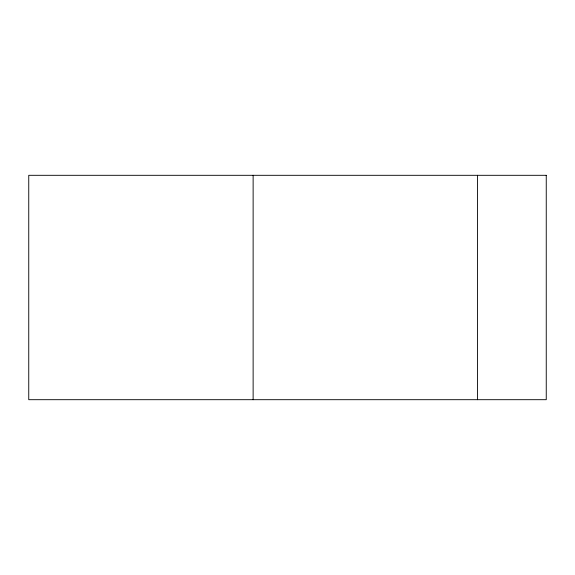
<?xml version="1.0" encoding="UTF-8"?>
<svg xmlns="http://www.w3.org/2000/svg" width="575" height="575" viewBox="0 0 575 575"><rect width="100%" height="100%" fill="white"/><g stroke="black" fill="none" stroke-linecap="round" stroke-linejoin="round"><path stroke-width="0.86" d="M477.516 175.31L477.516 399.69M253.129 175.31L253.129 399.69M546.25 175.31L28.75 175.31L28.75 399.69L546.25 399.69L546.25 175.31"/></g></svg>
